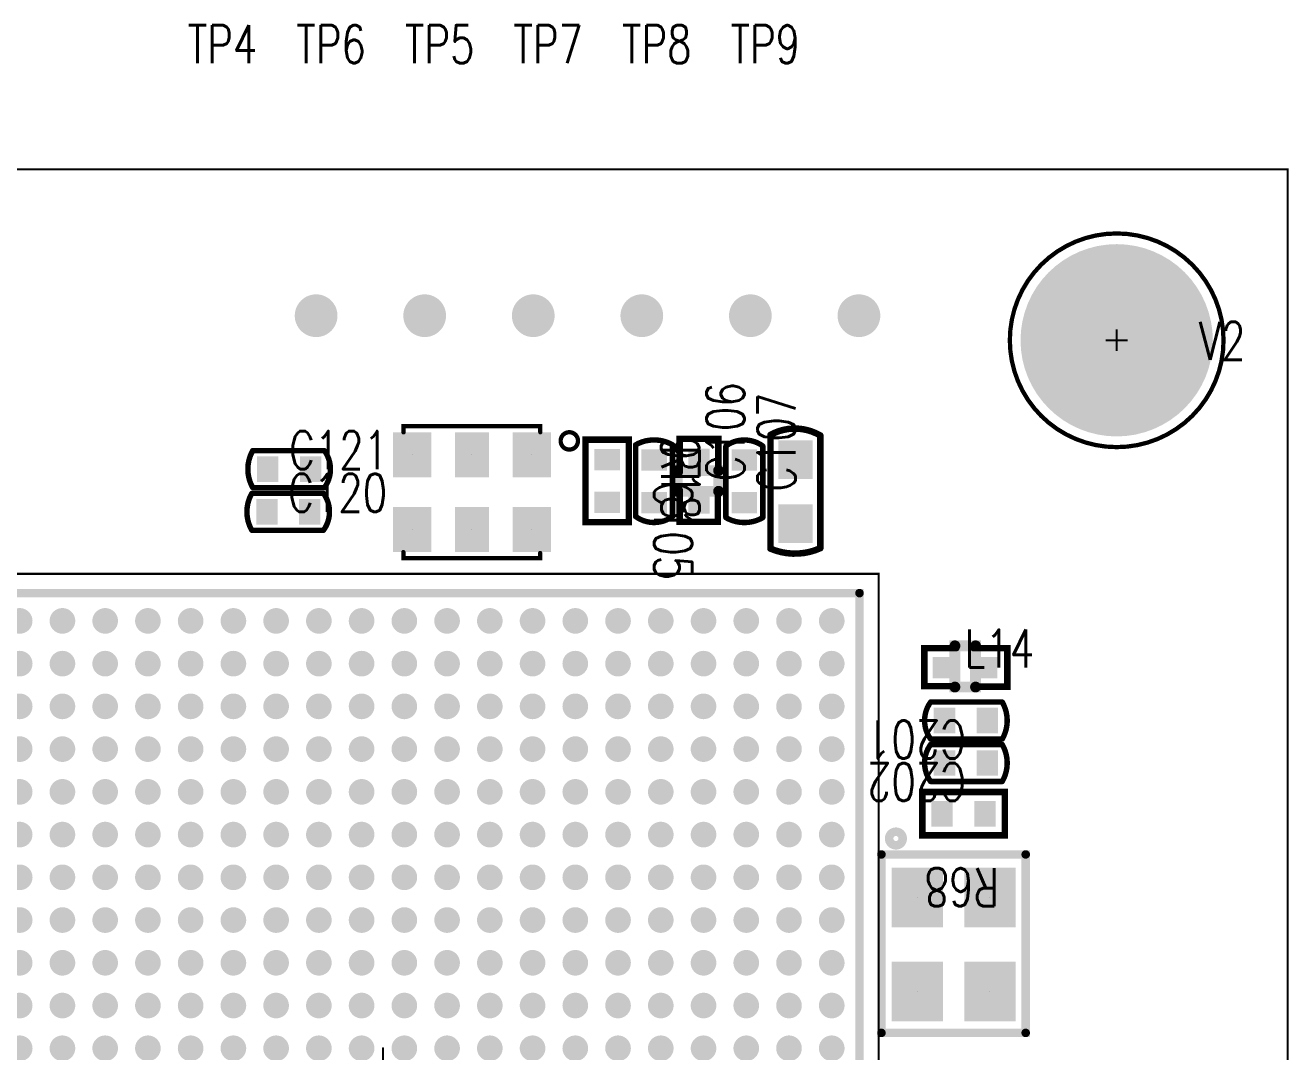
# Model space of a CAD drawing. Extents: x -9.5 to 58.5, y -7 to 53.7.
# Drawn here: x 28.46 to 58.03, y 29.35 to 53.37 of the extents above; entities that cross this region are included whole.
import ezdxf

# ---------------------------------------------------------------- set-up
doc = ezdxf.new("R2010")
doc.units = 0
for name, color, linetype in [('BOARD_OUTLINE_00', 255, 'CONTINUOUS'), ('DRIL_NPLTE_THRU_01', 3, 'CONTINUOUS'), ('DRIL_NPLTE_THRU_02', 222, 'CONTINUOUS'), ('DRIL_NPLTE_THRU_03', 5, 'CONTINUOUS'), ('DRIL_NPLTE_THRU_04', 222, 'CONTINUOUS'), ('DRIL_NPLTE_THRU_05', 2, 'CONTINUOUS'), ('DRIL_NPLTE_THRU_06', 222, 'CONTINUOUS'), ('DRIL_NPLTE_THRU_07', 106, 'CONTINUOUS'), ('DRIL_NPLTE_THRU_08', 255, 'CONTINUOUS'), ('DRIL_NPLTE_THRU_09', 222, 'CONTINUOUS'), ('DRIL_NPLTE_THRU_10', 1, 'CONTINUOUS'), ('DRIL_PLTE_THRU_01', 3, 'CONTINUOUS'), ('DRIL_PLTE_THRU_02', 222, 'CONTINUOUS'), ('DRIL_PLTE_THRU_03', 5, 'CONTINUOUS'), ('DRIL_PLTE_THRU_04', 222, 'CONTINUOUS'), ('DRIL_PLTE_THRU_05', 2, 'CONTINUOUS'), ('DRIL_PLTE_THRU_06', 222, 'CONTINUOUS'), ('DRIL_PLTE_THRU_07', 106, 'CONTINUOUS'), ('DRIL_PLTE_THRU_08', 255, 'CONTINUOUS'), ('DRIL_PLTE_THRU_09', 222, 'CONTINUOUS'), ('DRIL_PLTE_THRU_10', 1, 'CONTINUOUS'), ('DRIL_SYMBOL', 255, 'CONTINUOUS'), ('PADS_BOT', 16, 'CONTINUOUS'), ('PADS_INNER', 96, 'CONTINUOUS'), ('PADS_TOP', 96, 'CONTINUOUS'), ('PART_NAME_01', 254, 'CONTINUOUS'), ('PART_NAME_126', 146, 'CONTINUOUS'), ('PART_TOP_2DLINE_00', 254, 'CONTINUOUS'), ('PART_TOP_2DLINE_01', 254, 'CONTINUOUS'), ('PART_TOP_2DLINE_120', 6, 'CONTINUOUS'), ('PART_TOP_2DLINE_126', 146, 'CONTINUOUS'), ('PART_TOP_COPPER_126', 146, 'CONTINUOUS'), ('TAG_00', 255, 'CONTINUOUS'), ('TAG_01', 255, 'CONTINUOUS')]:
    doc.layers.add(name, color=color, linetype=linetype)
doc.styles.add('W0$127', font='simplex', dxfattribs={"width": 0.75})

# ---------------------------------------------------------------- blocks, each defined once
blk = doc.blocks.new('SMOOTH_0$0508')
at = {"const_width": 0.0254}
blk.add_lwpolyline([(-0.0127, 0, 1), (0.0127, 0, 1)], format="xyb", close=True, dxfattribs=at)
blk = doc.blocks.new('BOARD_28')
at = {"layer": 'BOARD_OUTLINE_00', "const_width": 0.0508}
blk.add_lwpolyline([(53.68, -41.287), (111.68, -41.287), (111.68, -91.287), (53.68, -91.287)], close=True, dxfattribs=at)
at = {"layer": 'BOARD_OUTLINE_00'}
blk.add_blockref('SMOOTH_0$0508', (111.68, -41.287), dxfattribs=at)
blk = doc.blocks.new('PART_BODY_TOP_26')
at = {"layer": 'PART_TOP_2DLINE_126', "const_width": 0.1}
blk.add_lwpolyline([(2.5, 0, 1), (-2.5, 0, 1)], format="xyb", close=True, dxfattribs=at)
blk = doc.blocks.new('DRIL_SYMBOL_3$2')
at = {"layer": 'DRIL_SYMBOL', "const_width": 0.0508}
for points in [[(-0.254, 0), (0.254, 0)], [(0, -0.254), (0, 0.254)]]:
    blk.add_lwpolyline(points, dxfattribs=at)
blk = doc.blocks.new('DRIL_HOLE_3$2')
at = {"const_width": 1.6}
blk.add_lwpolyline([(-0.8, 0, 1), (0.8, 0, 1)], format="xyb", close=True, dxfattribs=at)
blk.add_blockref('DRIL_SYMBOL_3$2', (0, 0))
blk = doc.blocks.new('PAD_3')
at = {"const_width": 2.25}
blk.add_lwpolyline([(0, -1.125, 1), (0, 1.125, 1)], format="xyb", close=True, dxfattribs=at)
blk = doc.blocks.new('STK_TOP_29')
at = {"layer": 'DRIL_PLTE_THRU_01'}
blk.add_blockref('DRIL_HOLE_3$2', (0, 0), dxfattribs=at)
at = {"layer": 'DRIL_PLTE_THRU_02'}
blk.add_blockref('DRIL_HOLE_3$2', (0, 0), dxfattribs=at)
at = {"layer": 'DRIL_PLTE_THRU_03'}
blk.add_blockref('DRIL_HOLE_3$2', (0, 0), dxfattribs=at)
at = {"layer": 'DRIL_PLTE_THRU_04'}
blk.add_blockref('DRIL_HOLE_3$2', (0, 0), dxfattribs=at)
at = {"layer": 'DRIL_PLTE_THRU_05'}
blk.add_blockref('DRIL_HOLE_3$2', (0, 0), dxfattribs=at)
at = {"layer": 'DRIL_PLTE_THRU_06'}
blk.add_blockref('DRIL_HOLE_3$2', (0, 0), dxfattribs=at)
at = {"layer": 'DRIL_PLTE_THRU_07'}
blk.add_blockref('DRIL_HOLE_3$2', (0, 0), dxfattribs=at)
at = {"layer": 'DRIL_PLTE_THRU_08'}
blk.add_blockref('DRIL_HOLE_3$2', (0, 0), dxfattribs=at)
at = {"layer": 'DRIL_PLTE_THRU_09'}
blk.add_blockref('DRIL_HOLE_3$2', (0, 0), dxfattribs=at)
at = {"layer": 'DRIL_PLTE_THRU_10'}
blk.add_blockref('DRIL_HOLE_3$2', (0, 0), dxfattribs=at)
at = {"layer": 'PADS_BOT'}
blk.add_blockref('PAD_3', (0, 0), dxfattribs=at)
at = {"layer": 'PADS_INNER'}
blk.add_blockref('PAD_3', (0, 0), dxfattribs=at)
at = {"layer": 'PADS_TOP'}
blk.add_blockref('PAD_3', (0, 0), dxfattribs=at)
blk = doc.blocks.new('SYM_TOP_29')
for name in ['PART_BODY_TOP_26', 'STK_TOP_29']:
    blk.add_blockref(name, (0, 0))
blk = doc.blocks.new('PART_TOP_158')
blk.add_blockref('SYM_TOP_29', (0, 0))
at = {"layer": 'PART_NAME_01', "style": 'W0$127', "width": 0.75}
blk.add_text('V2', height=0.889, dxfattribs=at).set_placement((1.927, -0.458))
blk = doc.blocks.new('SMOOTH_0$127')
at = {"const_width": 0.0635}
blk.add_lwpolyline([(-0.03175, 0, 1), (0.03175, 0, 1)], format="xyb", close=True, dxfattribs=at)
blk = doc.blocks.new('PART_BODY_TOP_4')
at = {"layer": 'PART_TOP_2DLINE_01', "const_width": 0.127}
blk.add_lwpolyline([(-0.852, 0.432), (0.825, 0.432, -0.325402), (0.825, -0.432), (-0.852, -0.432, -0.265612)], format="xyb", close=True, dxfattribs=at)
at = {"layer": 'PART_TOP_2DLINE_01'}
for p in [(-0.852, 0.432), (0.825, 0.432), (-0.852, -0.432), (0.825, -0.432)]:
    blk.add_blockref('SMOOTH_0$127', p, dxfattribs=at)
blk = doc.blocks.new('DRIL_HOLE_0')
blk.add_lwpolyline([(0, 0, 1), (0, 0, 1)], format="xyb", close=True)
blk = doc.blocks.new('PAD_0')
blk.add_lwpolyline([(0, 0, 1), (0, 0, 1)], format="xyb", close=True)
blk = doc.blocks.new('PAD_1')
at = {"const_width": 0.5}
blk.add_lwpolyline([(-0.3, 0), (0.3, 0)], dxfattribs=at)
blk = doc.blocks.new('STK_TOP_7')
at = {"layer": 'DRIL_NPLTE_THRU_01'}
blk.add_blockref('DRIL_HOLE_0', (0, 0), dxfattribs=at)
at = {"layer": 'DRIL_NPLTE_THRU_02'}
blk.add_blockref('DRIL_HOLE_0', (0, 0), dxfattribs=at)
at = {"layer": 'DRIL_NPLTE_THRU_03'}
blk.add_blockref('DRIL_HOLE_0', (0, 0), dxfattribs=at)
at = {"layer": 'DRIL_NPLTE_THRU_04'}
blk.add_blockref('DRIL_HOLE_0', (0, 0), dxfattribs=at)
at = {"layer": 'DRIL_NPLTE_THRU_05'}
blk.add_blockref('DRIL_HOLE_0', (0, 0), dxfattribs=at)
at = {"layer": 'DRIL_NPLTE_THRU_06'}
blk.add_blockref('DRIL_HOLE_0', (0, 0), dxfattribs=at)
at = {"layer": 'DRIL_NPLTE_THRU_07'}
blk.add_blockref('DRIL_HOLE_0', (0, 0), dxfattribs=at)
at = {"layer": 'DRIL_NPLTE_THRU_08'}
blk.add_blockref('DRIL_HOLE_0', (0, 0), dxfattribs=at)
at = {"layer": 'DRIL_NPLTE_THRU_09'}
blk.add_blockref('DRIL_HOLE_0', (0, 0), dxfattribs=at)
at = {"layer": 'DRIL_NPLTE_THRU_10'}
blk.add_blockref('DRIL_HOLE_0', (0, 0), dxfattribs=at)
at = {"layer": 'PADS_BOT'}
blk.add_blockref('PAD_0', (0, 0), dxfattribs=at)
at = {"layer": 'PADS_INNER'}
blk.add_blockref('PAD_0', (0, 0), dxfattribs=at)
at = {"layer": 'PADS_TOP', "rotation": 90}
blk.add_blockref('PAD_1', (0, 0), dxfattribs=at)
blk = doc.blocks.new('SYM_TOP_7')
for name, p in [('PART_BODY_TOP_4', (0, 0)), ('STK_TOP_7', (-0.5, 0)), ('STK_TOP_7', (0.5, 0))]:
    blk.add_blockref(name, p)
blk = doc.blocks.new('PART_TOP_165')
blk.add_blockref('SYM_TOP_7', (0, 0))
at = {"layer": 'PART_NAME_01', "style": 'W0$127', "width": 0.75}
blk.add_text('C201', height=0.889, dxfattribs=at).set_placement((0, 0))
blk = doc.blocks.new('PART_TOP_166')
blk.add_blockref('SYM_TOP_7', (0, 0))
at = {"layer": 'PART_NAME_01', "style": 'W0$127', "width": 0.75}
blk.add_text('C202', height=0.889, dxfattribs=at).set_placement((0, 0))
blk = doc.blocks.new('SMOOTH_0$1524')
at = {"const_width": 0.0762}
blk.add_lwpolyline([(-0.0381, 0, 1), (0.0381, 0, 1)], format="xyb", close=True, dxfattribs=at)
blk = doc.blocks.new('PART_BODY_TOP_3')
at = {"layer": 'PART_TOP_2DLINE_01', "const_width": 0.1524}
blk.add_lwpolyline([(-0.9652, 0.508), (0.9652, 0.508), (0.9652, -0.508), (-0.9652, -0.508)], close=True, dxfattribs=at)
at = {"layer": 'PART_TOP_2DLINE_01'}
for p in [(-0.9652, 0.508), (0.9652, 0.508), (-0.9652, -0.508), (0.9652, -0.508)]:
    blk.add_blockref('SMOOTH_0$1524', p, dxfattribs=at)
blk = doc.blocks.new('SYM_TOP_6')
for name, p in [('PART_BODY_TOP_3', (0, 0)), ('STK_TOP_7', (-0.5, 0)), ('STK_TOP_7', (0.5, 0))]:
    blk.add_blockref(name, p)
blk = doc.blocks.new('PART_TOP_167')
blk.add_blockref('SYM_TOP_6', (0, 0))
at = {"layer": 'PART_NAME_01', "style": 'W0$127', "width": 0.75}
blk.add_text('R68', height=0.889, dxfattribs=at).set_placement((-0.833, 1.275))
blk = doc.blocks.new('SMOOTH_0$2')
at = {"const_width": 0.1}
blk.add_lwpolyline([(-0.05, 0, 1), (0.05, 0, 1)], format="xyb", close=True, dxfattribs=at)
blk = doc.blocks.new('PART_BODY_TOP_16')
at = {"layer": 'PART_TOP_2DLINE_01', "const_width": 0.2}
blk.add_lwpolyline([(-2.062, 1.857), (2.113, 1.857), (2.113, -1.518), (-2.062, -1.518)], close=True, dxfattribs=at)
blk.add_lwpolyline([(2.327, 1.518, 1), (2.645, 1.518, 1)], format="xyb", close=True, dxfattribs=at)
at = {"layer": 'PART_TOP_2DLINE_01'}
for p in [(-2.062, 1.857), (2.113, 1.857), (-2.062, -1.518), (2.113, -1.518)]:
    blk.add_blockref('SMOOTH_0$2', p, dxfattribs=at)
blk = doc.blocks.new('PAD_6')
blk.add_lwpolyline([(0, 0), (0, 0)])
blk = doc.blocks.new('PAD_7')
at = {"const_width": 1.2}
blk.add_lwpolyline([(-0.7, 0), (0.7, 0)], dxfattribs=at)
blk = doc.blocks.new('STK_TOP_18')
at = {"layer": 'DRIL_NPLTE_THRU_01'}
blk.add_blockref('DRIL_HOLE_0', (0, 0), dxfattribs=at)
at = {"layer": 'DRIL_NPLTE_THRU_02'}
blk.add_blockref('DRIL_HOLE_0', (0, 0), dxfattribs=at)
at = {"layer": 'DRIL_NPLTE_THRU_03'}
blk.add_blockref('DRIL_HOLE_0', (0, 0), dxfattribs=at)
at = {"layer": 'DRIL_NPLTE_THRU_04'}
blk.add_blockref('DRIL_HOLE_0', (0, 0), dxfattribs=at)
at = {"layer": 'DRIL_NPLTE_THRU_05'}
blk.add_blockref('DRIL_HOLE_0', (0, 0), dxfattribs=at)
at = {"layer": 'DRIL_NPLTE_THRU_06'}
blk.add_blockref('DRIL_HOLE_0', (0, 0), dxfattribs=at)
at = {"layer": 'DRIL_NPLTE_THRU_07'}
blk.add_blockref('DRIL_HOLE_0', (0, 0), dxfattribs=at)
at = {"layer": 'DRIL_NPLTE_THRU_08'}
blk.add_blockref('DRIL_HOLE_0', (0, 0), dxfattribs=at)
at = {"layer": 'DRIL_NPLTE_THRU_09'}
blk.add_blockref('DRIL_HOLE_0', (0, 0), dxfattribs=at)
at = {"layer": 'DRIL_NPLTE_THRU_10'}
blk.add_blockref('DRIL_HOLE_0', (0, 0), dxfattribs=at)
at = {"layer": 'PADS_BOT'}
blk.add_blockref('PAD_6', (0, 0), dxfattribs=at)
at = {"layer": 'PADS_INNER'}
blk.add_blockref('PAD_6', (0, 0), dxfattribs=at)
at = {"layer": 'PADS_TOP'}
blk.add_blockref('PAD_7', (0, 0), dxfattribs=at)
blk = doc.blocks.new('SYM_TOP_19')
for name, p in [('PART_BODY_TOP_16', (0, 0)), ('STK_TOP_18', (-1.094, 1.02)), ('STK_TOP_18', (1.106, 1.02)), ('STK_TOP_18', (-1.094, -0.68)), ('STK_TOP_18', (1.106, -0.68))]:
    blk.add_blockref(name, p)
blk = doc.blocks.new('PART_TOP_172')
blk.add_blockref('SYM_TOP_19', (0, 0))
blk = doc.blocks.new('PART_BODY_TOP_23')
at = {"layer": 'PART_TOP_2DLINE_01', "const_width": 0.152}
blk.add_lwpolyline([(-1.333, 0.584), (1.328, 0.584, -0.267482), (1.313, -0.584), (-1.322, -0.584, -0.210277)], format="xyb", close=True, dxfattribs=at)
at = {"layer": 'PART_TOP_2DLINE_01'}
for p in [(-1.333, 0.584), (1.328, 0.584), (-1.322, -0.584), (1.313, -0.584)]:
    blk.add_blockref('SMOOTH_0$1524', p, dxfattribs=at)
blk = doc.blocks.new('PAD_8')
at = {"const_width": 0.8}
blk.add_lwpolyline([(-0.45, 0), (0.45, 0)], dxfattribs=at)
blk = doc.blocks.new('STK_TOP_17')
at = {"layer": 'DRIL_NPLTE_THRU_01'}
blk.add_blockref('DRIL_HOLE_0', (0, 0), dxfattribs=at)
at = {"layer": 'DRIL_NPLTE_THRU_02'}
blk.add_blockref('DRIL_HOLE_0', (0, 0), dxfattribs=at)
at = {"layer": 'DRIL_NPLTE_THRU_03'}
blk.add_blockref('DRIL_HOLE_0', (0, 0), dxfattribs=at)
at = {"layer": 'DRIL_NPLTE_THRU_04'}
blk.add_blockref('DRIL_HOLE_0', (0, 0), dxfattribs=at)
at = {"layer": 'DRIL_NPLTE_THRU_05'}
blk.add_blockref('DRIL_HOLE_0', (0, 0), dxfattribs=at)
at = {"layer": 'DRIL_NPLTE_THRU_06'}
blk.add_blockref('DRIL_HOLE_0', (0, 0), dxfattribs=at)
at = {"layer": 'DRIL_NPLTE_THRU_07'}
blk.add_blockref('DRIL_HOLE_0', (0, 0), dxfattribs=at)
at = {"layer": 'DRIL_NPLTE_THRU_08'}
blk.add_blockref('DRIL_HOLE_0', (0, 0), dxfattribs=at)
at = {"layer": 'DRIL_NPLTE_THRU_09'}
blk.add_blockref('DRIL_HOLE_0', (0, 0), dxfattribs=at)
at = {"layer": 'DRIL_NPLTE_THRU_10'}
blk.add_blockref('DRIL_HOLE_0', (0, 0), dxfattribs=at)
at = {"layer": 'PADS_BOT'}
blk.add_blockref('PAD_0', (0, 0), dxfattribs=at)
at = {"layer": 'PADS_INNER'}
blk.add_blockref('PAD_0', (0, 0), dxfattribs=at)
at = {"layer": 'PADS_TOP'}
blk.add_blockref('PAD_8', (0, 0), dxfattribs=at)
blk = doc.blocks.new('SYM_TOP_26')
for name, p in [('PART_BODY_TOP_23', (0, 0)), ('STK_TOP_17', (-0.75, 0)), ('STK_TOP_17', (0.75, 0))]:
    blk.add_blockref(name, p)
blk = doc.blocks.new('PART_TOP_173')
blk.add_blockref('SYM_TOP_26', (0, 0))
at = {"layer": 'PART_NAME_01', "style": 'W0$127', "width": 0.75}
blk.add_text('C107', height=0.889, dxfattribs=at).set_placement((0, 0))
blk = doc.blocks.new('PART_TOP_175')
blk.add_blockref('SYM_TOP_7', (0, 0))
at = {"layer": 'PART_NAME_01', "style": 'W0$127', "width": 0.75}
blk.add_text('C106', height=0.889, dxfattribs=at).set_placement((0, 0))
blk = doc.blocks.new('PART_TOP_177')
blk.add_blockref('SYM_TOP_7', (0, 0))
at = {"layer": 'PART_NAME_01', "style": 'W0$127', "width": 0.75}
blk.add_text('C105', height=0.889, dxfattribs=at).set_placement((0, 0))
blk = doc.blocks.new('PART_BODY_TOP_9')
at = {"layer": 'PART_TOP_2DLINE_01', "const_width": 0.1524}
blk.add_lwpolyline([(-0.9652, 0.508), (0.9652, 0.508), (0.9652, -0.508), (-0.9652, -0.508)], close=True, dxfattribs=at)
at = {"layer": 'PART_TOP_2DLINE_01'}
for p in [(-0.9652, 0.508), (0.9652, 0.508), (-0.9652, -0.508), (0.9652, -0.508)]:
    blk.add_blockref('SMOOTH_0$1524', p, dxfattribs=at)
blk = doc.blocks.new('SYM_TOP_12')
for name, p in [('PART_BODY_TOP_9', (0, 0)), ('STK_TOP_7', (-0.5, 0)), ('STK_TOP_7', (0.5, 0))]:
    blk.add_blockref(name, p)
blk = doc.blocks.new('PART_TOP_181')
blk.add_blockref('SYM_TOP_12', (0, 0))
at = {"layer": 'PART_NAME_01', "style": 'W0$127', "width": 0.75}
blk.add_text('R18', height=0.889, dxfattribs=at).set_placement((-0.833, 1.275))
blk = doc.blocks.new('SMOOTH_0$1')
at = {"const_width": 0.05}
blk.add_lwpolyline([(-0.025, 0, 1), (0.025, 0, 1)], format="xyb", close=True, dxfattribs=at)
blk = doc.blocks.new('PART_BODY_TOP_10')
at = {"layer": 'PART_TOP_2DLINE_126', "const_width": 0.1}
for points in [[(-1.596, 1.423), (-1.596, 1.544), (1.604, 1.544), (1.604, 1.402)], [(-1.599, -1.402), (-1.599, -1.542), (1.6, -1.542), (1.6, -1.4)]]:
    blk.add_lwpolyline(points, dxfattribs=at)
blk.add_lwpolyline([(-2.481, -1.2, 1), (-2.075, -1.2, 1)], format="xyb", close=True, dxfattribs=at)
at = {"layer": 'PART_TOP_2DLINE_126'}
for p in [(-1.596, 1.544), (1.604, 1.544), (-1.596, 1.423), (1.604, 1.402), (-1.599, -1.402), (1.6, -1.4), (-1.599, -1.542), (1.6, -1.542)]:
    blk.add_blockref('SMOOTH_0$1', p, dxfattribs=at)
blk = doc.blocks.new('PAD_10')
at = {"const_width": 0.9}
blk.add_lwpolyline([(-0.525, 0), (0.525, 0)], dxfattribs=at)
blk = doc.blocks.new('STK_TOP_12')
at = {"layer": 'DRIL_NPLTE_THRU_01'}
blk.add_blockref('DRIL_HOLE_0', (0, 0), dxfattribs=at)
at = {"layer": 'DRIL_NPLTE_THRU_02'}
blk.add_blockref('DRIL_HOLE_0', (0, 0), dxfattribs=at)
at = {"layer": 'DRIL_NPLTE_THRU_03'}
blk.add_blockref('DRIL_HOLE_0', (0, 0), dxfattribs=at)
at = {"layer": 'DRIL_NPLTE_THRU_04'}
blk.add_blockref('DRIL_HOLE_0', (0, 0), dxfattribs=at)
at = {"layer": 'DRIL_NPLTE_THRU_05'}
blk.add_blockref('DRIL_HOLE_0', (0, 0), dxfattribs=at)
at = {"layer": 'DRIL_NPLTE_THRU_06'}
blk.add_blockref('DRIL_HOLE_0', (0, 0), dxfattribs=at)
at = {"layer": 'DRIL_NPLTE_THRU_07'}
blk.add_blockref('DRIL_HOLE_0', (0, 0), dxfattribs=at)
at = {"layer": 'DRIL_NPLTE_THRU_08'}
blk.add_blockref('DRIL_HOLE_0', (0, 0), dxfattribs=at)
at = {"layer": 'DRIL_NPLTE_THRU_09'}
blk.add_blockref('DRIL_HOLE_0', (0, 0), dxfattribs=at)
at = {"layer": 'DRIL_NPLTE_THRU_10'}
blk.add_blockref('DRIL_HOLE_0', (0, 0), dxfattribs=at)
at = {"layer": 'PADS_BOT'}
blk.add_blockref('PAD_6', (0, 0), dxfattribs=at)
at = {"layer": 'PADS_INNER'}
blk.add_blockref('PAD_6', (0, 0), dxfattribs=at)
at = {"layer": 'PADS_TOP', "rotation": 90}
blk.add_blockref('PAD_10', (0, 0), dxfattribs=at)
blk = doc.blocks.new('PAD_11')
at = {"const_width": 0.8}
blk.add_lwpolyline([(-0.525, 0), (0.525, 0)], dxfattribs=at)
blk = doc.blocks.new('STK_TOP_13')
at = {"layer": 'DRIL_NPLTE_THRU_01'}
blk.add_blockref('DRIL_HOLE_0', (0, 0), dxfattribs=at)
at = {"layer": 'DRIL_NPLTE_THRU_02'}
blk.add_blockref('DRIL_HOLE_0', (0, 0), dxfattribs=at)
at = {"layer": 'DRIL_NPLTE_THRU_03'}
blk.add_blockref('DRIL_HOLE_0', (0, 0), dxfattribs=at)
at = {"layer": 'DRIL_NPLTE_THRU_04'}
blk.add_blockref('DRIL_HOLE_0', (0, 0), dxfattribs=at)
at = {"layer": 'DRIL_NPLTE_THRU_05'}
blk.add_blockref('DRIL_HOLE_0', (0, 0), dxfattribs=at)
at = {"layer": 'DRIL_NPLTE_THRU_06'}
blk.add_blockref('DRIL_HOLE_0', (0, 0), dxfattribs=at)
at = {"layer": 'DRIL_NPLTE_THRU_07'}
blk.add_blockref('DRIL_HOLE_0', (0, 0), dxfattribs=at)
at = {"layer": 'DRIL_NPLTE_THRU_08'}
blk.add_blockref('DRIL_HOLE_0', (0, 0), dxfattribs=at)
at = {"layer": 'DRIL_NPLTE_THRU_09'}
blk.add_blockref('DRIL_HOLE_0', (0, 0), dxfattribs=at)
at = {"layer": 'DRIL_NPLTE_THRU_10'}
blk.add_blockref('DRIL_HOLE_0', (0, 0), dxfattribs=at)
at = {"layer": 'PADS_BOT'}
blk.add_blockref('PAD_6', (0, 0), dxfattribs=at)
at = {"layer": 'PADS_INNER'}
blk.add_blockref('PAD_6', (0, 0), dxfattribs=at)
at = {"layer": 'PADS_TOP', "rotation": 90}
blk.add_blockref('PAD_11', (0, 0), dxfattribs=at)
blk = doc.blocks.new('SYM_TOP_13')
for name, p in [('STK_TOP_12', (-1.4, 0.875)), ('STK_TOP_13', (0, 0.875)), ('STK_TOP_12', (1.4, 0.875)), ('PART_BODY_TOP_10', (0, 0)), ('STK_TOP_12', (-1.4, -0.875)), ('STK_TOP_13', (0, -0.875)), ('STK_TOP_12', (1.4, -0.875))]:
    blk.add_blockref(name, p)
blk = doc.blocks.new('PART_TOP_185')
blk.add_blockref('SYM_TOP_13', (0, 0))
blk = doc.blocks.new('PART_TOP_189')
blk.add_blockref('SYM_TOP_7', (0, 0))
at = {"layer": 'PART_NAME_01', "style": 'W0$127', "width": 0.75}
blk.add_text('C121', height=0.889, dxfattribs=at).set_placement((0, 0))
blk = doc.blocks.new('PART_TOP_190')
blk.add_blockref('SYM_TOP_7', (0, 0))
at = {"layer": 'PART_NAME_01', "style": 'W0$127', "width": 0.75}
blk.add_text('C120', height=0.889, dxfattribs=at).set_placement((0, 0))
blk = doc.blocks.new('PAD_14')
at = {"const_width": 0.5}
blk.add_lwpolyline([(0, -0.25, 1), (0, 0.25, 1)], format="xyb", close=True, dxfattribs=at)
blk = doc.blocks.new('STK_TOP_20')
at = {"layer": 'DRIL_PLTE_THRU_01'}
blk.add_blockref('DRIL_HOLE_0', (0, 0), dxfattribs=at)
at = {"layer": 'DRIL_PLTE_THRU_02'}
blk.add_blockref('DRIL_HOLE_0', (0, 0), dxfattribs=at)
at = {"layer": 'DRIL_PLTE_THRU_03'}
blk.add_blockref('DRIL_HOLE_0', (0, 0), dxfattribs=at)
at = {"layer": 'DRIL_PLTE_THRU_04'}
blk.add_blockref('DRIL_HOLE_0', (0, 0), dxfattribs=at)
at = {"layer": 'DRIL_PLTE_THRU_05'}
blk.add_blockref('DRIL_HOLE_0', (0, 0), dxfattribs=at)
at = {"layer": 'DRIL_PLTE_THRU_06'}
blk.add_blockref('DRIL_HOLE_0', (0, 0), dxfattribs=at)
at = {"layer": 'DRIL_PLTE_THRU_07'}
blk.add_blockref('DRIL_HOLE_0', (0, 0), dxfattribs=at)
at = {"layer": 'DRIL_PLTE_THRU_08'}
blk.add_blockref('DRIL_HOLE_0', (0, 0), dxfattribs=at)
at = {"layer": 'DRIL_PLTE_THRU_09'}
blk.add_blockref('DRIL_HOLE_0', (0, 0), dxfattribs=at)
at = {"layer": 'DRIL_PLTE_THRU_10'}
blk.add_blockref('DRIL_HOLE_0', (0, 0), dxfattribs=at)
at = {"layer": 'PADS_BOT'}
blk.add_blockref('PAD_0', (0, 0), dxfattribs=at)
at = {"layer": 'PADS_INNER'}
blk.add_blockref('PAD_0', (0, 0), dxfattribs=at)
at = {"layer": 'PADS_TOP'}
blk.add_blockref('PAD_14', (0, 0), dxfattribs=at)
blk = doc.blocks.new('SYM_TOP_21')
blk.add_blockref('STK_TOP_20', (0, 0))
blk = doc.blocks.new('PART_TOP_265')
blk.add_blockref('SYM_TOP_21', (0, 0))
at = {"layer": 'PART_NAME_126', "style": 'W0$127', "width": 0.75}
blk.add_text('TP4', height=0.889, dxfattribs=at).set_placement((-3.005, 5.907))
blk = doc.blocks.new('PART_TOP_266')
blk.add_blockref('SYM_TOP_21', (0, 0))
at = {"layer": 'PART_NAME_126', "style": 'W0$127', "width": 0.75}
blk.add_text('TP6', height=0.889, dxfattribs=at).set_placement((-3.005, 5.907))
blk = doc.blocks.new('PART_TOP_267')
blk.add_blockref('SYM_TOP_21', (0, 0))
at = {"layer": 'PART_NAME_126', "style": 'W0$127', "width": 0.75}
blk.add_text('TP5', height=0.889, dxfattribs=at).set_placement((-3.005, 5.907))
blk = doc.blocks.new('PART_TOP_268')
blk.add_blockref('SYM_TOP_21', (0, 0))
at = {"layer": 'PART_NAME_126', "style": 'W0$127', "width": 0.75}
blk.add_text('TP7', height=0.889, dxfattribs=at).set_placement((-3.005, 5.907))
blk = doc.blocks.new('PART_TOP_269')
blk.add_blockref('SYM_TOP_21', (0, 0))
at = {"layer": 'PART_NAME_126', "style": 'W0$127', "width": 0.75}
blk.add_text('TP8', height=0.889, dxfattribs=at).set_placement((-3.005, 5.907))
blk = doc.blocks.new('PART_TOP_271')
blk.add_blockref('SYM_TOP_21', (0, 0))
at = {"layer": 'PART_NAME_126', "style": 'W0$127', "width": 0.75}
blk.add_text('TP9', height=0.889, dxfattribs=at).set_placement((-3.005, 5.907))
blk = doc.blocks.new('SMOOTH_0$05')
at = {"const_width": 0.025}
blk.add_lwpolyline([(-0.0125, 0, 1), (0.0125, 0, 1)], format="xyb", close=True, dxfattribs=at)
blk = doc.blocks.new('SMOOTH_0$254')
at = {"const_width": 0.127}
blk.add_lwpolyline([(-0.0635, 0, 1), (0.0635, 0, 1)], format="xyb", close=True, dxfattribs=at)
blk = doc.blocks.new('PART_BODY_TOP_27')
at = {"layer": 'PART_TOP_2DLINE_120', "const_width": 0.05}
blk.add_lwpolyline([(-11.6, 11.6), (11.6, 11.6), (11.6, -11.6), (-11.6, -11.6)], close=True, dxfattribs=at)
for points in [[(-0.5, 0), (0, 0), (0, 0.5)], [(0, -0.5), (0, 0), (0.5, 0)]]:
    blk.add_lwpolyline(points, dxfattribs=at)
at = {"layer": 'PART_TOP_2DLINE_126'}
for points, const_width in [([(-11.059, 13.222), (-9.916, 13.222), (-10.553, 12.57), (-11.185, 13.202), (-11.059, 13.202)], 0.254), ([(-11.15, -11.15), (-11.15, 10.872), (-10.872, 11.15), (11.15, 11.15), (11.15, -11.15)], 0.2)]:
    blk.add_lwpolyline(points, close=True, dxfattribs=dict(at, const_width=const_width))
at = {"layer": 'TAG_00'}
blk.add_lwpolyline([(0, 0), (0, 0)], dxfattribs=at)
at = {"layer": 'TAG_01'}
blk.add_lwpolyline([(0, 0), (0, 0)], dxfattribs=at)
at = {"layer": 'PART_TOP_2DLINE_120'}
for p in [(-11.6, 11.6), (11.6, 11.6), (0, 0.5), (-0.5, 0), (0, 0), (0, 0), (0.5, 0), (0, -0.5), (-11.6, -11.6), (11.6, -11.6)]:
    blk.add_blockref('SMOOTH_0$05', p, dxfattribs=at)
at = {"layer": 'PART_TOP_2DLINE_126'}
for name, p in [('SMOOTH_0$254', (-11.185, 13.202)), ('SMOOTH_0$254', (-11.059, 13.222)), ('SMOOTH_0$254', (-11.059, 13.202)), ('SMOOTH_0$254', (-9.916, 13.222)), ('SMOOTH_0$254', (-10.553, 12.57)), ('SMOOTH_0$2', (-10.872, 11.15)), ('SMOOTH_0$2', (11.15, 11.15)), ('SMOOTH_0$2', (-11.15, 10.872)), ('SMOOTH_0$2', (-11.15, -11.15)), ('SMOOTH_0$2', (11.15, -11.15))]:
    blk.add_blockref(name, p, dxfattribs=at)
blk = doc.blocks.new('PAD_16')
at = {"const_width": 0.3}
blk.add_lwpolyline([(0, -0.15, 1), (0, 0.15, 1)], format="xyb", close=True, dxfattribs=at)
blk = doc.blocks.new('STK_TOP_30')
at = {"layer": 'DRIL_NPLTE_THRU_01'}
blk.add_blockref('DRIL_HOLE_0', (0, 0), dxfattribs=at)
at = {"layer": 'DRIL_NPLTE_THRU_02'}
blk.add_blockref('DRIL_HOLE_0', (0, 0), dxfattribs=at)
at = {"layer": 'DRIL_NPLTE_THRU_03'}
blk.add_blockref('DRIL_HOLE_0', (0, 0), dxfattribs=at)
at = {"layer": 'DRIL_NPLTE_THRU_04'}
blk.add_blockref('DRIL_HOLE_0', (0, 0), dxfattribs=at)
at = {"layer": 'DRIL_NPLTE_THRU_05'}
blk.add_blockref('DRIL_HOLE_0', (0, 0), dxfattribs=at)
at = {"layer": 'DRIL_NPLTE_THRU_06'}
blk.add_blockref('DRIL_HOLE_0', (0, 0), dxfattribs=at)
at = {"layer": 'DRIL_NPLTE_THRU_07'}
blk.add_blockref('DRIL_HOLE_0', (0, 0), dxfattribs=at)
at = {"layer": 'DRIL_NPLTE_THRU_08'}
blk.add_blockref('DRIL_HOLE_0', (0, 0), dxfattribs=at)
at = {"layer": 'DRIL_NPLTE_THRU_09'}
blk.add_blockref('DRIL_HOLE_0', (0, 0), dxfattribs=at)
at = {"layer": 'DRIL_NPLTE_THRU_10'}
blk.add_blockref('DRIL_HOLE_0', (0, 0), dxfattribs=at)
at = {"layer": 'PADS_BOT'}
blk.add_blockref('PAD_0', (0, 0), dxfattribs=at)
at = {"layer": 'PADS_INNER'}
blk.add_blockref('PAD_0', (0, 0), dxfattribs=at)
at = {"layer": 'PADS_TOP'}
blk.add_blockref('PAD_16', (0, 0), dxfattribs=at)
blk = doc.blocks.new('SYM_TOP_30')
for name, p in [('PART_BODY_TOP_27', (0, 0)), ('STK_TOP_30', (-8.5, 10.5)), ('STK_TOP_30', (-7.5, 10.5)), ('STK_TOP_30', (-6.5, 10.5)), ('STK_TOP_30', (-5.5, 10.5)), ('STK_TOP_30', (-4.5, 10.5)), ('STK_TOP_30', (-3.5, 10.5)), ('STK_TOP_30', (-2.5, 10.5)), ('STK_TOP_30', (-1.5, 10.5)), ('STK_TOP_30', (-0.5, 10.5)), ('STK_TOP_30', (0.5, 10.5)), ('STK_TOP_30', (1.5, 10.5)), ('STK_TOP_30', (2.5, 10.5)), ('STK_TOP_30', (3.5, 10.5)), ('STK_TOP_30', (4.5, 10.5)), ('STK_TOP_30', (5.5, 10.5)), ('STK_TOP_30', (6.5, 10.5)), ('STK_TOP_30', (7.5, 10.5)), ('STK_TOP_30', (8.5, 10.5)), ('STK_TOP_30', (9.5, 10.5)), ('STK_TOP_30', (10.5, 10.5)), ('STK_TOP_30', (-8.5, 9.5)), ('STK_TOP_30', (-7.5, 9.5)), ('STK_TOP_30', (-6.5, 9.5)), ('STK_TOP_30', (-5.5, 9.5)), ('STK_TOP_30', (-4.5, 9.5)), ('STK_TOP_30', (-3.5, 9.5)), ('STK_TOP_30', (-2.5, 9.5)), ('STK_TOP_30', (-1.5, 9.5)), ('STK_TOP_30', (-0.5, 9.5)), ('STK_TOP_30', (0.5, 9.5)), ('STK_TOP_30', (1.5, 9.5)), ('STK_TOP_30', (2.5, 9.5)), ('STK_TOP_30', (3.5, 9.5)), ('STK_TOP_30', (4.5, 9.5)), ('STK_TOP_30', (5.5, 9.5)), ('STK_TOP_30', (6.5, 9.5)), ('STK_TOP_30', (7.5, 9.5)), ('STK_TOP_30', (8.5, 9.5)), ('STK_TOP_30', (9.5, 9.5)), ('STK_TOP_30', (10.5, 9.5)), ('STK_TOP_30', (-8.5, 8.5)), ('STK_TOP_30', (-7.5, 8.5)), ('STK_TOP_30', (-6.5, 8.5)), ('STK_TOP_30', (-5.5, 8.5)), ('STK_TOP_30', (-4.5, 8.5)), ('STK_TOP_30', (-3.5, 8.5)), ('STK_TOP_30', (-2.5, 8.5)), ('STK_TOP_30', (-1.5, 8.5)), ('STK_TOP_30', (-0.5, 8.5)), ('STK_TOP_30', (0.5, 8.5)), ('STK_TOP_30', (1.5, 8.5)), ('STK_TOP_30', (2.5, 8.5)), ('STK_TOP_30', (3.5, 8.5)), ('STK_TOP_30', (4.5, 8.5)), ('STK_TOP_30', (5.5, 8.5)), ('STK_TOP_30', (6.5, 8.5)), ('STK_TOP_30', (7.5, 8.5)), ('STK_TOP_30', (8.5, 8.5)), ('STK_TOP_30', (9.5, 8.5)), ('STK_TOP_30', (10.5, 8.5)), ('STK_TOP_30', (-8.5, 7.5)), ('STK_TOP_30', (-7.5, 7.5)), ('STK_TOP_30', (-6.5, 7.5)), ('STK_TOP_30', (-5.5, 7.5)), ('STK_TOP_30', (-4.5, 7.5)), ('STK_TOP_30', (-3.5, 7.5)), ('STK_TOP_30', (-2.5, 7.5)), ('STK_TOP_30', (-1.5, 7.5)), ('STK_TOP_30', (-0.5, 7.5)), ('STK_TOP_30', (0.5, 7.5)), ('STK_TOP_30', (1.5, 7.5)), ('STK_TOP_30', (2.5, 7.5)), ('STK_TOP_30', (3.5, 7.5)), ('STK_TOP_30', (4.5, 7.5)), ('STK_TOP_30', (5.5, 7.5)), ('STK_TOP_30', (6.5, 7.5)), ('STK_TOP_30', (7.5, 7.5)), ('STK_TOP_30', (8.5, 7.5)), ('STK_TOP_30', (9.5, 7.5)), ('STK_TOP_30', (10.5, 7.5)), ('STK_TOP_30', (-8.5, 6.5)), ('STK_TOP_30', (-7.5, 6.5)), ('STK_TOP_30', (-6.5, 6.5)), ('STK_TOP_30', (-5.5, 6.5)), ('STK_TOP_30', (-4.5, 6.5)), ('STK_TOP_30', (-3.5, 6.5)), ('STK_TOP_30', (-2.5, 6.5)), ('STK_TOP_30', (-1.5, 6.5)), ('STK_TOP_30', (-0.5, 6.5)), ('STK_TOP_30', (0.5, 6.5)), ('STK_TOP_30', (1.5, 6.5)), ('STK_TOP_30', (2.5, 6.5)), ('STK_TOP_30', (3.5, 6.5)), ('STK_TOP_30', (4.5, 6.5)), ('STK_TOP_30', (5.5, 6.5)), ('STK_TOP_30', (6.5, 6.5)), ('STK_TOP_30', (7.5, 6.5)), ('STK_TOP_30', (8.5, 6.5)), ('STK_TOP_30', (9.5, 6.5)), ('STK_TOP_30', (10.5, 6.5)), ('STK_TOP_30', (-8.5, 5.5)), ('STK_TOP_30', (-7.5, 5.5)), ('STK_TOP_30', (-6.5, 5.5)), ('STK_TOP_30', (-5.5, 5.5)), ('STK_TOP_30', (-4.5, 5.5)), ('STK_TOP_30', (-3.5, 5.5)), ('STK_TOP_30', (-2.5, 5.5)), ('STK_TOP_30', (-1.5, 5.5)), ('STK_TOP_30', (-0.5, 5.5)), ('STK_TOP_30', (0.5, 5.5)), ('STK_TOP_30', (1.5, 5.5)), ('STK_TOP_30', (2.5, 5.5)), ('STK_TOP_30', (3.5, 5.5)), ('STK_TOP_30', (4.5, 5.5)), ('STK_TOP_30', (5.5, 5.5)), ('STK_TOP_30', (6.5, 5.5)), ('STK_TOP_30', (7.5, 5.5)), ('STK_TOP_30', (8.5, 5.5)), ('STK_TOP_30', (9.5, 5.5)), ('STK_TOP_30', (10.5, 5.5)), ('STK_TOP_30', (-8.5, 4.5)), ('STK_TOP_30', (-7.5, 4.5)), ('STK_TOP_30', (-6.5, 4.5)), ('STK_TOP_30', (-5.5, 4.5)), ('STK_TOP_30', (-4.5, 4.5)), ('STK_TOP_30', (-3.5, 4.5)), ('STK_TOP_30', (-2.5, 4.5)), ('STK_TOP_30', (-1.5, 4.5)), ('STK_TOP_30', (-0.5, 4.5)), ('STK_TOP_30', (0.5, 4.5)), ('STK_TOP_30', (1.5, 4.5)), ('STK_TOP_30', (2.5, 4.5)), ('STK_TOP_30', (3.5, 4.5)), ('STK_TOP_30', (4.5, 4.5)), ('STK_TOP_30', (5.5, 4.5)), ('STK_TOP_30', (6.5, 4.5)), ('STK_TOP_30', (7.5, 4.5)), ('STK_TOP_30', (8.5, 4.5)), ('STK_TOP_30', (9.5, 4.5)), ('STK_TOP_30', (10.5, 4.5)), ('STK_TOP_30', (-8.5, 3.5)), ('STK_TOP_30', (-7.5, 3.5)), ('STK_TOP_30', (-6.5, 3.5)), ('STK_TOP_30', (-5.5, 3.5)), ('STK_TOP_30', (-4.5, 3.5)), ('STK_TOP_30', (-3.5, 3.5)), ('STK_TOP_30', (-2.5, 3.5)), ('STK_TOP_30', (-1.5, 3.5)), ('STK_TOP_30', (-0.5, 3.5)), ('STK_TOP_30', (0.5, 3.5)), ('STK_TOP_30', (1.5, 3.5)), ('STK_TOP_30', (2.5, 3.5)), ('STK_TOP_30', (3.5, 3.5)), ('STK_TOP_30', (4.5, 3.5)), ('STK_TOP_30', (5.5, 3.5)), ('STK_TOP_30', (6.5, 3.5)), ('STK_TOP_30', (7.5, 3.5)), ('STK_TOP_30', (8.5, 3.5)), ('STK_TOP_30', (9.5, 3.5)), ('STK_TOP_30', (10.5, 3.5)), ('STK_TOP_30', (-8.5, 2.5)), ('STK_TOP_30', (-7.5, 2.5)), ('STK_TOP_30', (-6.5, 2.5)), ('STK_TOP_30', (-5.5, 2.5)), ('STK_TOP_30', (-4.5, 2.5)), ('STK_TOP_30', (-3.5, 2.5)), ('STK_TOP_30', (-2.5, 2.5)), ('STK_TOP_30', (-1.5, 2.5)), ('STK_TOP_30', (-0.5, 2.5)), ('STK_TOP_30', (0.5, 2.5)), ('STK_TOP_30', (1.5, 2.5)), ('STK_TOP_30', (2.5, 2.5)), ('STK_TOP_30', (3.5, 2.5)), ('STK_TOP_30', (4.5, 2.5)), ('STK_TOP_30', (5.5, 2.5)), ('STK_TOP_30', (6.5, 2.5)), ('STK_TOP_30', (7.5, 2.5)), ('STK_TOP_30', (8.5, 2.5)), ('STK_TOP_30', (9.5, 2.5)), ('STK_TOP_30', (10.5, 2.5)), ('STK_TOP_30', (-8.5, 1.5)), ('STK_TOP_30', (-7.5, 1.5)), ('STK_TOP_30', (-6.5, 1.5)), ('STK_TOP_30', (-5.5, 1.5)), ('STK_TOP_30', (-4.5, 1.5)), ('STK_TOP_30', (-3.5, 1.5)), ('STK_TOP_30', (-2.5, 1.5)), ('STK_TOP_30', (-1.5, 1.5)), ('STK_TOP_30', (-0.5, 1.5)), ('STK_TOP_30', (0.5, 1.5)), ('STK_TOP_30', (1.5, 1.5)), ('STK_TOP_30', (2.5, 1.5)), ('STK_TOP_30', (3.5, 1.5)), ('STK_TOP_30', (4.5, 1.5)), ('STK_TOP_30', (5.5, 1.5)), ('STK_TOP_30', (6.5, 1.5)), ('STK_TOP_30', (7.5, 1.5)), ('STK_TOP_30', (8.5, 1.5)), ('STK_TOP_30', (9.5, 1.5)), ('STK_TOP_30', (10.5, 1.5)), ('STK_TOP_30', (-8.5, 0.5)), ('STK_TOP_30', (-7.5, 0.5)), ('STK_TOP_30', (-6.5, 0.5)), ('STK_TOP_30', (-5.5, 0.5)), ('STK_TOP_30', (-4.5, 0.5)), ('STK_TOP_30', (-3.5, 0.5)), ('STK_TOP_30', (-2.5, 0.5)), ('STK_TOP_30', (-1.5, 0.5)), ('STK_TOP_30', (-0.5, 0.5)), ('STK_TOP_30', (0.5, 0.5)), ('STK_TOP_30', (1.5, 0.5)), ('STK_TOP_30', (2.5, 0.5)), ('STK_TOP_30', (3.5, 0.5)), ('STK_TOP_30', (4.5, 0.5)), ('STK_TOP_30', (5.5, 0.5)), ('STK_TOP_30', (6.5, 0.5)), ('STK_TOP_30', (7.5, 0.5)), ('STK_TOP_30', (8.5, 0.5)), ('STK_TOP_30', (9.5, 0.5)), ('STK_TOP_30', (10.5, 0.5))]:
    blk.add_blockref(name, p)
blk = doc.blocks.new('PART_TOP_291')
blk.add_blockref('SYM_TOP_30', (0, 0))
blk = doc.blocks.new('PART_BODY_TOP_14')
at = {"layer": 'PART_TOP_2DLINE_00', "const_width": 0.152}
for points in [[(-0.196, 0.454), (-0.943, 0.454), (-0.943, -0.437), (-0.196, -0.437)], [(0.208, 0.454), (0.999, 0.454), (0.999, -0.449), (0.216, -0.449)]]:
    blk.add_lwpolyline(points, dxfattribs=at)
at = {"layer": 'PART_TOP_COPPER_126', "const_width": 0.254}
blk.add_lwpolyline([(-0.229, 0.508), (0.254, 0.508), (0.254, -0.457), (-0.229, -0.457)], close=True, dxfattribs=at)
at = {"layer": 'PART_TOP_2DLINE_00'}
for p in [(-0.943, 0.454), (-0.196, 0.454), (0.208, 0.454), (0.999, 0.454), (-0.943, -0.437), (-0.196, -0.437), (0.216, -0.449), (0.999, -0.449)]:
    blk.add_blockref('SMOOTH_0$1524', p, dxfattribs=at)
at = {"layer": 'PART_TOP_COPPER_126'}
for p in [(-0.229, 0.508), (0.254, 0.508), (-0.229, -0.457), (0.254, -0.457)]:
    blk.add_blockref('SMOOTH_0$254', p, dxfattribs=at)
blk = doc.blocks.new('PAD_17')
at = {"const_width": 0.5}
blk.add_lwpolyline([(-0.25, 0), (0.25, 0)], dxfattribs=at)
blk = doc.blocks.new('STK_TOP_16')
at = {"layer": 'DRIL_PLTE_THRU_01'}
blk.add_blockref('DRIL_HOLE_0', (0, 0), dxfattribs=at)
at = {"layer": 'DRIL_PLTE_THRU_02'}
blk.add_blockref('DRIL_HOLE_0', (0, 0), dxfattribs=at)
at = {"layer": 'DRIL_PLTE_THRU_03'}
blk.add_blockref('DRIL_HOLE_0', (0, 0), dxfattribs=at)
at = {"layer": 'DRIL_PLTE_THRU_04'}
blk.add_blockref('DRIL_HOLE_0', (0, 0), dxfattribs=at)
at = {"layer": 'DRIL_PLTE_THRU_05'}
blk.add_blockref('DRIL_HOLE_0', (0, 0), dxfattribs=at)
at = {"layer": 'DRIL_PLTE_THRU_06'}
blk.add_blockref('DRIL_HOLE_0', (0, 0), dxfattribs=at)
at = {"layer": 'DRIL_PLTE_THRU_07'}
blk.add_blockref('DRIL_HOLE_0', (0, 0), dxfattribs=at)
at = {"layer": 'DRIL_PLTE_THRU_08'}
blk.add_blockref('DRIL_HOLE_0', (0, 0), dxfattribs=at)
at = {"layer": 'DRIL_PLTE_THRU_09'}
blk.add_blockref('DRIL_HOLE_0', (0, 0), dxfattribs=at)
at = {"layer": 'DRIL_PLTE_THRU_10'}
blk.add_blockref('DRIL_HOLE_0', (0, 0), dxfattribs=at)
at = {"layer": 'PADS_BOT'}
blk.add_blockref('PAD_0', (0, 0), dxfattribs=at)
at = {"layer": 'PADS_INNER'}
blk.add_blockref('PAD_0', (0, 0), dxfattribs=at)
at = {"layer": 'PADS_TOP'}
blk.add_blockref('PAD_17', (0, 0), dxfattribs=at)
blk = doc.blocks.new('SYM_TOP_17')
for name, p in [('PART_BODY_TOP_14', (0, 0)), ('STK_TOP_16', (-0.5, 0)), ('STK_TOP_16', (0.516, 0))]:
    blk.add_blockref(name, p)
blk = doc.blocks.new('PART_TOP_292')
blk.add_blockref('SYM_TOP_17', (0, 0))
at = {"layer": 'PART_NAME_01', "style": 'W0$127', "width": 0.75}
blk.add_text('L14', height=0.889, dxfattribs=at).set_placement((0, 0))
blk = doc.blocks.new('PART_TOP_294')
blk.add_blockref('SYM_TOP_17', (0, 0))
at = {"layer": 'PART_NAME_01', "style": 'W0$127', "width": 0.75}
blk.add_text('L6', height=0.889, dxfattribs=at).set_placement((0, 0))

msp = doc.modelspace()

# ---------------------------------------------------------------- block references
for name, p in [('PART_TOP_265', (35.269, 46.575)), ('PART_TOP_266', (37.809, 46.575)), ('PART_TOP_267', (40.349, 46.575)), ('PART_TOP_268', (42.889, 46.575)), ('PART_TOP_269', (45.429, 46.575)), ('PART_TOP_271', (47.969, 46.575)), ('BOARD_28', (-53.68, 91.287)), ('PART_TOP_158', (54, 46)), ('PART_TOP_189', (34.638, 42.985)), ('PART_TOP_190', (34.616, 41.986)), ('PART_TOP_291', (36.833, 28.934)), ('PART_TOP_292', (50.444, 38.343))]:
    msp.add_blockref(name, p)
for name, p, rotation in [('PART_TOP_175', (45.288, 42.702), 90), ('PART_TOP_173', (46.483, 42.458), 90), ('PART_TOP_185', (38.915, 42.446), 180), ('PART_TOP_294', (44.229, 42.696), 90), ('PART_TOP_181', (42.078, 42.709), 270), ('PART_TOP_177', (43.176, 42.702), 270), ('PART_TOP_165', (50.471, 37.102), 180), ('PART_TOP_166', (50.471, 36.109), 180), ('PART_TOP_167', (50.416, 34.923), 180), ('PART_TOP_172', (50.353, 31.856), 90)]:
    msp.add_blockref(name, p, dxfattribs=dict(rotation=rotation))

doc.saveas('drawing.dxf')
